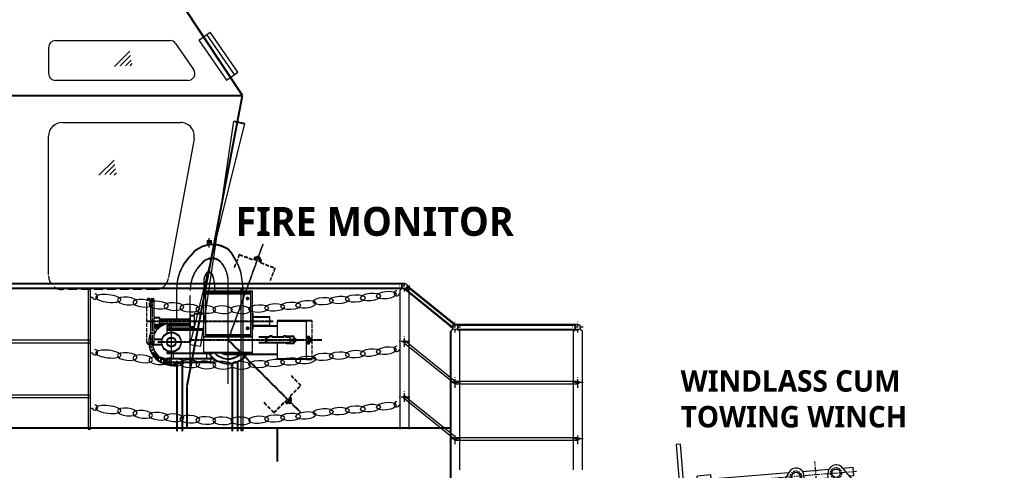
# Model space of a CAD drawing. Extents: x 766778 to 845620, y 133762 to 209800.
# Drawn here: x 793029 to 800041, y 195878 to 199130 of the extents above; entities that cross this region are included whole.
import ezdxf

# ---------------------------------------------------------------- set-up
doc = ezdxf.new("R2010")
doc.units = 0
doc.header["$MEASUREMENT"] = 0
for name, pattern in [('ACAD_ISO03W100', [30, 12, -18]), ('CENTER', [2, 1.25, -0.25, 0.25, -0.25]), ('CONTINUA', [0]), ('DASHDOT', [25.4, 12.7, -6.35, 0, -6.35]), ('DASHDOT2', [12.7, 6.35, -3.175, 0, -3.175]), ('DASHED', [0.75, 0.5, -0.25]), ('DASHED2', [9.525, 6.35, -3.175]), ('HIDDEN', [0.375, 0.25, -0.125])]:
    doc.linetypes.add(name, pattern=pattern)
doc.layers.get('0').update_dxf_attribs({"color": 1, "linetype": 'CONTINUOUS'})
for name, color, linetype in [('1999', 7, 'CONTINUOUS'), ('GA', 7, 'CONTINUOUS'), ('MIDT', 1, 'DASHDOT2'), ('OBJEKT', 7, 'CONTINUOUS'), ('SENTER', 1, 'DASHDOT'), ('SKJUL', 2, 'DASHED2')]:
    doc.layers.add(name, color=color, linetype=linetype)
doc.layers.add('5_16.79@3.35', color=7, linetype='CONTINUOUS', true_color=0x000000)
doc.layers.add('AM_8', color=1, linetype='CONTINUOUS', lineweight=15)
doc.layers.add('PHAN HID', color=8, linetype='HIDDEN', lineweight=13)

# ---------------------------------------------------------------- blocks, each defined once
blk = doc.blocks.new('controler - 2')
at = {"layer": 'PHAN HID', "color": 252, "linetype": 'CONTINUA', "lineweight": 5}
for p, q in [((61562.6, 4114.2), (61562.6, 3799.2)), ((61560.6, 3971.7), (61560.6, 3941.7))]:
    blk.add_line(p, q, dxfattribs=at)
at = {"layer": 'PHAN HID', "color": 252, "linetype": 'Continuous', "lineweight": 5}
for p, q in [((61562.6, 4114.2), (61737.6, 4081.5)), ((61712.6, 4086.1), (61712.6, 3799.2)), ((61737.6, 4081.5), (61712.6, 4081.5)), ((61724.8, 4081.5), (61724.8, 3821.7)), ((61560.6, 3971.7), (61562.6, 3971.7)), ((61560.6, 3941.7), (61562.6, 3941.7))]:
    blk.add_line(p, q, dxfattribs=at)
at = {"layer": 'PHAN HID', "color": 252, "linetype": 'CENTER', "lineweight": 5, "ltscale": 25}
blk.add_line((61555.2, 3956.7), (61567.6, 3956.7), dxfattribs=at)
at = {"layer": 'PHAN HID', "color": 252, "linetype": 'CENTER', "lineweight": 5, "ltscale": 100}
for p, q in [((61562.6, 3799.2), (61712.6, 3799.2)), ((61712.6, 3821.7), (61724.8, 3821.7))]:
    blk.add_line(p, q, dxfattribs=at)
blk = doc.blocks.new('cotroller')
at = {"layer": 'AM_8', "lineweight": 9}
for points in [[(-29.4, 1867), (-25.7, 1871.8), (-25.7, 1867)], [(29.4, 1867), (25.7, 1871.8), (25.7, 1867)]]:
    blk.add_hatch(color=252, dxfattribs=at).paths.add_polyline_path(points)
at = {"layer": 'AM_8'}
for points in [[(-37.6, -3.1), (-30.2, -2.5), (-30.2, 5.8), (-33.6, 1.6)], [(30.1, 11.8), (30.1, 2.5), (37.5, 3.1), (33.6, 7.7)]]:
    blk.add_hatch(color=252, dxfattribs=at).paths.add_polyline_path(points)
at = {"layer": 'PHAN HID', "color": 252, "linetype": 'CONTINUA', "lineweight": 9, "ltscale": 25}
for p, q in [((-30.2, 1867), (-30.2, -2.5)), ((30.1, 1867), (30.1, 2.5))]:
    blk.add_line(p, q, dxfattribs=at)
at = {"layer": 'PHAN HID', "color": 252, "linetype": 'Continuous', "lineweight": 9}
for p, q in [((-30.2, 1867), (30.1, 1867)), ((-29.4, 1867), (-25.7, 1871.8)), ((-25.7, 1873), (25.7, 1873)), ((29.4, 1867), (25.7, 1871.8))]:
    blk.add_line(p, q, dxfattribs=at)
at = {"layer": 'PHAN HID', "color": 252, "linetype": 'HIDDEN', "lineweight": 5, "ltscale": 222}
for p, q in [((-25.7, 1873), (-25.7, -2.1)), ((25.7, 1873), (25.7, 2.1))]:
    blk.add_line(p, q, dxfattribs=at)
at = {"layer": 'PHAN HID', "color": 252, "linetype": 'CENTER', "lineweight": 9, "ltscale": 25}
blk.add_line((0, 1878.8), (0, -24.9), dxfattribs=at)
at = {"layer": 'PHAN HID', "color": 252, "linetype": 'CONTINUA', "ltscale": 100}
blk.add_line((69.2, 5.6), (-70.7, -5.8), dxfattribs=at)
at = {"layer": 'PHAN HID', "color": 252, "linetype": 'Continuous'}
for p, q in [((-37.6, -3.1), (-30.2, 5.8)), ((37.5, 3.1), (30.1, 11.8))]:
    blk.add_line(p, q, dxfattribs=at)
at = {"layer": 'PHAN HID', "color": 252, "linetype": 'CONTINUA', "ltscale": 25}
for p, q in [((69.2, 5.6), (69.8, -2.3)), ((-70.7, -5.8), (-70, -13.7))]:
    blk.add_line(p, q, dxfattribs=at)
at = {"layer": 'PHAN HID', "color": 252, "linetype": 'Continuous'}
blk.add_lwpolyline([(-30.2, 1763.3), (-38.2, 1763.3), (-38.2, 1813.3), (-30.2, 1813.3)], close=True, dxfattribs=at)
at = {"layer": 'PHAN HID', "color": 252, "linetype": 'Continuous', "xscale": -1}
blk.add_blockref('controler - 2', (61522.4, -2168.5), dxfattribs=at)
blk = doc.blocks.new('winch')
at = {"color": 7, "lineweight": 9}
for p, q in [((-1430.6, 1498), (-1462.5, 1495.4)), ((-1462.5, 1495.4), (-1438.2, 1196.4)), ((-1406.3, 1199), (-1430.6, 1498)), ((-1211.8, 1275), (-1311.5, 1266.9)), ((-1298.3, 1104.7), (-1311.5, 1266.9)), ((-1198.6, 1112.8), (-1211.8, 1275)), ((-653.8, 1290.2), (-1209.4, 1245.1)), ((-651.7, 1293.6), (-784.4, 1073)), ((-364.5, 1313.7), (-549.9, 1298.6)), ((-531.4, 1169.7), (-539.5, 1269.4)), ((-531.4, 1169.7), (-539.5, 1269.4)), ((-361.9, 1183.4), (-370, 1283.1)), ((-361.9, 1183.4), (-370, 1283.1)), ((-361.9, 1183.4), (-370, 1283.1)), ((-263.2, 1325.2), (-96.7, 1128.8)), ((-188.1, 1328), (-260.6, 1322.1)), ((-183.2, 1268.2), (-212.8, 1265.8)), ((-183.2, 1268.2), (-188.1, 1328)), ((-1438.2, 1196.4), (-1440.8, 1228.3)), ((-1417.6, 942.2), (-1438.2, 1196.4)), ((-1406.3, 1199), (-1408.9, 1230.9)), ((-1309, 1237), (-1408.7, 1228.9)), ((-1408.7, 1228.9), (-1403.9, 1169.1)), ((-1406.3, 1199), (-1383.6, 919.9)), ((-1309, 1237), (-1392.5, 1230.2)), ((-691.9, 1226.9), (-1204.5, 1185.3)), ((-367.6, 1253.2), (-537.1, 1239.5)), ((-1403.9, 1169.1), (-1371.2, 1171.7)), ((-1304.2, 1177.2), (-1387.7, 1170.4)), ((-1224.5, 1183.6), (-1284.3, 1178.8)), ((-1247.7, 728.3), (-1284.3, 1178.8)), ((-1187.9, 733.1), (-1224.5, 1183.6)), ((-425.4, 815.1), (-450.4, 1124)), ((-409.4, 816.4), (-434.5, 1125.3)), ((-1278.4, 1106.4), (-1298.3, 1104.7)), ((-1198.6, 1112.8), (-1218.6, 1111.2)), ((-1210, 572.8), (-1083.8, 1114.1)), ((-1191.4, 542.8), (-1059.6, 1107.8)), ((-1059.6, 1107.8), (-1083.8, 1114.1)), ((-1435.9, 920.7), (-1549.5, 911.5)), ((-74.8, 729), (112.4, 949.2)), ((-60.8, 720.7), (124.6, 938.8)), ((431.5, 900.9), (197.9, 941.6)), ((337.7, 949.4), (433.2, 979)), ((337.7, 949.4), (348.2, 915.4)), ((343.4, 951.2), (354.9, 914.3)), ((427.5, 977.2), (452.1, 897.8)), ((433.2, 979), (459.1, 895.4)), ((-1549.5, 911.5), (-1548.5, 899.2)), ((-1548.5, 899.2), (-1547.5, 886.5)), ((-1402, 898.4), (-1547.5, 886.5)), ((-878.4, 770.2), (-972.1, 849.8)), ((-842.8, 760.9), (-961.7, 862)), ((-432.4, 614.7), (-1132.1, 797)), ((-419.7, 650.6), (-1123.4, 834.1)), ((-215.4, 812.1), (-843.5, 761.1)), ((-417.4, 815.7), (-425.4, 815.1)), ((-417.4, 815.7), (-409.4, 816.4)), ((78.6, 638.3), (-215.4, 812.1)), ((496.1, 776.1), (579.4, 507.2)), ((-1348.3, 730.7), (-1595.1, 524.6)), ((-1327.8, 721.8), (-1589.9, 502.8)), ((-1341.8, 723), (-1588.6, 516.9)), ((-1335.4, 715.4), (-1348.3, 730.7)), ((-1172.3, 734.4), (-1327.8, 721.8)), ((-1172.3, 734.4), (-1327.8, 721.8)), ((-958.4, 751.8), (-1146.2, 736.5)), ((-1107.8, 739.6), (-1146.2, 736.5)), ((469.6, 751.5), (369.6, 694.2)), ((409.7, 717.2), (474.8, 506.9)), ((415, 720.2), (440.6, 637.7)), ((491.7, 770.1), (524.6, 663.8)), ((-247.7, 605.8), (-374.7, 638.9)), ((175.3, -552.8), (78.6, 638.3)), ((434.8, 635.9), (530.3, 665.5)), ((-1336.3, 581.7), (-1342, 557.4)), ((-1234.1, 557.9), (-1336.3, 581.7)), ((-431.9, 623.9), (-435.2, 559.9)), ((-372.1, 628.8), (-366.3, 556.8)), ((-272.1, 572.9), (-369.6, 598.3)), ((-254.9, 598.3), (-295.3, 538.4)), ((-205.2, 564.8), (-233.6, 507.3)), ((-152.6, 581), (-202.8, 594.1)), ((-161.3, 544), (-152.6, 581)), ((449.6, 588.2), (545.1, 617.8)), ((455.4, 589.9), (480.9, 507.4)), ((539.4, 616), (572.4, 509.6)), ((-1582.2, 509.3), (-1595.1, 524.6)), ((-1571.7, 278.6), (-1589.9, 502.8)), ((-1571.7, 278.6), (-1589.9, 502.8)), ((-1215.4, 527.8), (-1342, 557.4)), ((-161.3, 544), (-209.3, 556.5)), ((543.6, 512.5), (428.8, 503.2)), ((142.5, 407.7), (386.7, 427.5)), ((-590.2, 358.3), (-771.6, 343.5)), ((-426, 353.5), (-406.3, 395.1)), ((-399.9, 315.7), (-426, 353.5)), ((-406.3, 395.1), (-360.5, 398.8)), ((-360.5, 398.8), (-334.3, 361)), ((-334.3, 361), (-354, 319.4)), ((141.7, 417.7), (-173.5, 392.1)), ((144.6, 381.8), (-170.6, 356.2)), ((45.7, -563.3), (-29.8, 367.6)), ((141.7, 417.7), (144.6, 381.8)), ((143.8, 391.8), (388, 411.6)), ((596.7, 367.7), (427.1, 202.1)), ((611.9, 382), (636.5, 302.5)), ((616.4, 387.9), (642.3, 304.3)), ((-1529.2, 282), (-1571.7, 278.6)), ((-1397.5, 292.7), (-1529.2, 282)), ((-1028.7, 322.7), (-1160.4, 312)), ((-1025.8, 286.8), (-1157.5, 276.1)), ((-587.2, 322.4), (-768.7, 307.7)), ((-655.1, -668.4), (-734.5, 310.4)), ((-354, 319.4), (-399.9, 315.7)), ((536.2, 308.7), (546.8, 274.7)), ((541, 313.4), (552.5, 276.5)), ((642.3, 304.3), (546.8, 274.7)), ((-1571.7, 278.6), (-1616.5, 274.9)), ((-1616.5, 274.9), (-1613.6, 239.1)), ((-1613.6, 239.1), (-1526.3, 246.2)), ((-1493.2, -688.2), (-1568.8, 242.7)), ((-1394.6, 256.8), (-1526.3, 246.2)), ((-1264.1, -69.1), (-1271.1, 16.1)), ((-1233.1, -66.6), (-1240, 18.6)), ((-1190.6, -92.5), (-1111.8, -59.6)), ((-1309.1, -131.8), (-1392.2, -112.1)), ((-1301.9, -101.5), (-1385, -81.7)), ((-1178.6, -121.2), (-1099.8, -88.3)), ((136.2, -71), (211.8, -135.3)), ((138, -93.6), (201.4, -147.5)), ((-1289.9, -177.7), (-1334.4, -250.7)), ((-1263.3, -193.9), (-1307.8, -266.9)), ((-1213.8, -189.9), (-1158.1, -254.7)), ((-1190.1, -169.6), (-1134.4, -234.4)), ((18.9, -232.4), (148.4, -221.9)), ((41.7, -513.5), (88.6, -226.7)), ((108.6, -225.1), (88.6, -226.7)), ((108.6, -225.1), (135.4, -556)), ((148.4, -221.9), (168.4, -220.2)), ((261, -495.7), (168.4, -220.2)), ((-1520.1, -357.3), (-685.8, -289.6)), ((-812.5, -582.8), (-765.6, -296.1)), ((-745.6, -294.5), (-765.6, -296.1)), ((-705.7, -291.2), (-745.6, -294.5)), ((-705.7, -291.2), (-685.8, -289.6)), ((-705.7, -291.2), (-678.9, -622.1)), ((-1587, -645.7), (-1540, -358.9)), ((-1480.2, -354.1), (-1453.3, -685)), ((-1367.7, -627.9), (-1460.3, -352.5)), ((-1493.2, -688.2), (175.3, -552.8)), ((529, -572.2), (678.5, -560.1)), ((678.5, -560.1), (699.3, -716.9)), ((814.9, -657.4), (803.5, -517.8)), ((529, -572.2), (-1589, -744.2)), ((529.7, -580.2), (-1588.3, -752.1)), ((-1363.6, -677.7), (-1367.7, -627.9)), ((529, -572.2), (541, -719.7)), ((-1353.7, -676.9), (-1592.9, -696.3)), ((-1592.9, -696.3), (-1582.9, -695.5)), ((-1592.9, -696.3), (-1589, -744.2)), ((-1589, -744.2), (-1592.9, -696.3)), ((-1582.9, -695.5), (-1587, -645.7)), ((-1349.8, -724.8), (-1353.7, -676.9)), ((-1857.3, -874.3), (-1868.7, -734.8)), ((-1589, -744.2), (-1738.5, -756.3)), ((-1738.5, -756.3), (-1733.7, -914.4)), ((-1590.4, -726.4), (-1589, -744.2)), ((-1590.4, -726.4), (-1589, -744.2)), ((-1589.8, -734.2), (-1350.6, -714.8)), ((-1489.3, -736.1), (-1589, -744.2)), ((-1589, -744.2), (-1577, -891.7)), ((-1589, -744.2), (-1577, -891.7)), ((541, -719.7), (-1577, -891.7)), ((527.1, -969.7), (527.1, -729.3)), ((541, -719.7), (541.8, -729.7)), ((541.8, -729.7), (699.3, -716.9)), ((547.1, -969.7), (547.1, -729.3)), ((561.1, -968.6), (561.1, -728.2)), ((699.3, -716.9), (769.1, -711.3)), ((722.1, -724.1), (770.2, -951.5)), ((-1576.2, -901.7), (-1733.7, -914.4)), ((-1577, -891.7), (-1576.2, -901.7)), ((-1962.7, -1154.5), (-1753.1, -947.1)), ((-1733.7, -914.4), (-1803.5, -920.1)), ((-1588.9, -1144), (-1588.9, -933.7)), ((-1574.9, -1142.8), (-1574.9, -932.6))]:
    blk.add_line(p, q, dxfattribs=at)
at = {"color": 7, "linetype": 'CENTER', "lineweight": 5, "ltscale": 33}
for p, q in [((-306.6, -548.8), (-462.5, 1371.4)), ((-163.6, 1299.9), (-1460.8, 1194.6))]:
    blk.add_line(p, q, dxfattribs=at)
at = {"color": 7, "linetype": 'CENTER', "lineweight": 9, "ltscale": 50}
blk.add_line((356.4, 1057.8), (623.4, 196.2), dxfattribs=at)
at = {"color": 7, "linetype": 'CENTER', "lineweight": 5, "ltscale": 50}
for p, q in [((-63.6, 538.2), (-1291.3, 858.2)), ((-380.2, 357.3), (532.1, 879.5)), ((-878.6, 70.4), (-920.5, 586.9)), ((-1672.7, 252.3), (666.2, 442.2)), ((-1261.2, 87.2), (-1290.6, 449.7))]:
    blk.add_line(p, q, dxfattribs=at)
at = {"color": 7, "linetype": 'CENTER', "lineweight": 9, "ltscale": 10}
for p, q in [((747, -562.8), (740.7, -485)), ((776.6, -520), (709.9, -525.4)), ((-1805.6, -770), (-1811.9, -692.2)), ((-1841.8, -732.6), (-1775, -727.2))]:
    blk.add_line(p, q, dxfattribs=at)
at = {"color": 7, "linetype": 'HIDDEN', "lineweight": 9, "ltscale": 50}
for p, q in [((548.4, -588.7), (680, -578)), ((548.4, -588.7), (558.3, -710.3)), ((558.3, -710.3), (697.8, -699)), ((-1605.5, -763.6), (-1737, -774.2)), ((-1605.5, -763.6), (-1595.6, -885.2)), ((-1595.6, -885.2), (-1735.1, -896.5))]:
    blk.add_line(p, q, dxfattribs=at)
for centre in [(-599.3, 1264.5), (-310.2, 1288)]:
    blk.add_circle(centre, 40, dxfattribs=at)
at = {"color": 7, "lineweight": 9}
for centre, radius in [((-599.3, 1264.5), 30), ((-310.2, 1288), 30), ((429.9, 820.9), 70), ((429.9, 820.9), 70), ((-402, 626.4), 20), ((-230, 581.5), 20), ((-380.2, 357.3), 200), ((-380.2, 357.3), 175), ((550.1, 432.8), 70), ((550.1, 432.8), 70), ((-907.8, 429.8), 6), ((-380.2, 357.3), 105), ((-380.2, 357.3), 75), ((-1277.2, 284.4), 120), ((-1285.7, 389.1), 6), ((-1002.4, 364.4), 6), ((-803.8, 380.6), 6), ((-380.2, 357.3), 42), ((-380.2, 357.3), 30), ((-1372.1, 329.4), 6), ((-1190.8, 344.1), 6), ((-1363.6, 224.7), 6), ((-1182.3, 239.5), 6), ((-993.1, 249.8), 6), ((-794.5, 265.9), 6), ((-1268.7, 179.8), 6), ((-1315.1, -47.9), 6), ((-1243.4, -131.4), 65.6), ((-1186.2, -37.4), 6), ((-1243.4, -131.4), 58.1), ((-1345, -173.7), 6), ((-1136.4, -156.8), 6), ((-1234.5, -241), 6), ((743.7, -522.7), 20), ((-1808.9, -729.9), 20)]:
    blk.add_circle(centre, radius, dxfattribs=at)
at = {"color": 7, "lineweight": 5}
blk.add_circle((-898.5, 315.2), 130, dxfattribs=at)
at = {"color": 7, "lineweight": 9}
for centre, radius, start, end in [((-310.2, 1288), 60, 38.33853, 184.64137), ((-599.3, 1264.5), 60, 4.64137, 150.94421), ((-380.2, 357.3), 822, 310.36963, 145.9257), ((-380.2, 357.3), 806, 311.19204, 145.52323), ((-380.2, 357.3), 770, 313.20451, 144.55229), ((-1437.5, 940.6), 20, 274.64137, 4.64137), ((-1403.6, 918.3), 20, 274.64137, 4.64137), ((429.9, 820.9), 80, 299.79056, 88.82574), ((-380.2, 357.3), 822, 148.71211, 152.27848), ((-380.2, 357.3), 806, 148.37106, 151.55479), ((-380.2, 357.3), 770, 147.5493, 149.79147), ((-402, 626.4), 30, 4.64137, 184.64137), ((-1229.5, 577.3), 20, 256.86973, 346.86973), ((-380.2, 357.3), 210, 86.42816, 64.46701), ((-380.2, 357.3), 210, 86.42816, 64.46701), ((-230, 581.5), 30, 326.04297, 146.04297), ((-1210.9, 547.3), 20, 256.86973, 346.86973), ((550.1, 432.8), 80, 305.6062, 94.64137), ((-1243.4, -131.4), 140, 101.03518, 160.24757), ((-1243.4, -131.4), 150, 88.67542, 100.60732), ((-1243.4, -131.4), 140, 29.03518, 88.24757), ((-1243.4, -131.4), 150, 16.67542, 28.60732), ((-1243.4, -131.4), 150, 160.67542, 172.60732), ((-1243.4, -131.4), 140, 173.03518, 232.24757), ((-1243.4, -131.4), 140, 317.03518, 16.24757), ((-1243.4, -131.4), 150, 232.67542, 244.60732), ((-1243.4, -131.4), 140, 245.03518, 304.24757), ((-1243.4, -131.4), 150, 304.67542, 316.60732), ((743.7, -522.7), 60, 4.64137, 184.73704), ((616.6, -533.1), 67.6, 336.47858, 4.73168), ((-1808.9, -729.9), 60, 4.5457, 184.64137), ((765, -661.4), 50, 274.64137, 4.64137), ((-1681.7, -719.7), 67.6, 184.55106, 212.80417), ((548.3, -753.3), 20, 184.66421, 270), ((562.3, -753.3), 20, 270, 7.92731), ((-1807.5, -870.3), 50, 184.64137, 274.64137), ((-1588.9, -933.7), 20, 184.6641, 270), ((-1574.9, -932.7), 20, 270.00002, 4.84264)]:
    blk.add_arc(centre, radius, start, end, dxfattribs=at)
at = {"layer": '1999', "color": 7, "lineweight": 9}
blk.add_line((523.3, -755.4), (723.3, -739), dxfattribs=at)
at = {"layer": 'PHAN HID', "color": 7, "linetype": 'CENTER', "lineweight": 5, "ltscale": 111}
blk.add_line((-380.2, 714.6), (-380.2, -1214), dxfattribs=at)
at = {"layer": 'PHAN HID', "color": 7, "linetype": 'Continuous', "lineweight": 9}
for p, q in [((-1676.7, -751.3), (-1662.7, -923.7)), ((523.1, -746.3), (524.4, -762.2)), ((541.8, -729.7), (741.2, -713.5)), ((543, -744.7), (742.4, -728.5)), ((544.3, -760.6), (743.7, -744.4))]:
    blk.add_line(p, q, dxfattribs=at)
for points in [[(524.4, -762.2), (723.7, -746), (722.4, -730.1), (523.1, -746.3)], [(-1753.1, -947.3), (-1553.8, -931), (-1555.1, -915.1), (-1754.4, -931.3)]]:
    blk.add_lwpolyline(points, close=True, dxfattribs=at)
blk.add_circle((-388.1, 455.7), 149.6, dxfattribs=at)
blk.add_blockref('cotroller', (-1503.5, -1129), dxfattribs=at)
blk = doc.blocks.new('f-mo')
at = {"layer": 'MIDT', "color": 65, "lineweight": 9, "ltscale": 15}
for p, q in [((654227.8, -62475.4), (654197.9, -62475.4)), ((654898.3, -62469.8), (654898.3, -62450.3)), ((654332.8, -62645.4), (654332.8, -62691.5)), ((654227.8, -62775.4), (654197.9, -62775.4)), ((654630.8, -62885.4), (654630.8, -62929.4))]:
    blk.add_line(p, q, dxfattribs=at)
at = {"layer": 'OBJEKT', "color": 65, "lineweight": 9, "ltscale": 15}
for p, q in [((654605.8, -62045.4), (654635.8, -62045.4)), ((654605.8, -62045.4), (654605.8, -62075.7)), ((654605.8, -62055.4), (654635.8, -62055.4)), ((654635.8, -62045.4), (654635.8, -62071.8)), ((654863, -62379.3), (654863, -62408.9)), ((654200.3, -62775.4), (654200.3, -62475.4)), ((654225.3, -62775.4), (654225.3, -62475.4)), ((654384.7, -62443.3), (654384.7, -62610.6)), ((654583.3, -62850.4), (654583.3, -62410.4)), ((654933.3, -62410.4), (654583.3, -62410.4)), ((654593.8, -62443.4), (654593.8, -62473.4)), ((654595.8, -62722.9), (654595.8, -62423.4)), ((654595.8, -62423.4), (654920.8, -62423.4)), ((654920.8, -62722.9), (654920.8, -62423.4)), ((654933.3, -62850.4), (654933.3, -62410.4)), ((654262.8, -62600.4), (654225.3, -62600.4)), ((654262.8, -62600.4), (654262.8, -62650.4)), ((654262.8, -62610.4), (654483.3, -62610.4)), ((654513.3, -62585.4), (654483.3, -62585.4)), ((654483.3, -62585.4), (654483.3, -62665.4)), ((654583.3, -62570.4), (654513.3, -62570.4)), ((654513.3, -62570.4), (654513.3, -62680.4)), ((654938.3, -62570.4), (654933.3, -62570.4)), ((654938.3, -62680.4), (654938.3, -62570.4)), ((655058.3, -62595.4), (654938.3, -62595.4)), ((655058.3, -62655.4), (655058.3, -62595.4)), ((654262.8, -62650.4), (654225.3, -62650.4)), ((654262.8, -62640.4), (654483.3, -62640.4)), ((654318.3, -62655.4), (654483.3, -62655.4)), ((654318.3, -62712.2), (654318.3, -62655.4)), ((654318.3, -62675.4), (654513.3, -62675.4)), ((654318.3, -62685.4), (654583.3, -62685.4)), ((654383.3, -62655.4), (654383.3, -62640.4)), ((654483.3, -62665.4), (654513.3, -62665.4)), ((654513.3, -62680.4), (654583.3, -62680.4)), ((654593.8, -62663), (654593.8, -62693)), ((654933.3, -62680.4), (654938.3, -62680.4)), ((654938.3, -62655.4), (655058.3, -62655.4)), ((655113.3, -62660.4), (654938.3, -62660.4)), ((655113.3, -62740.4), (655113.3, -62622.9)), ((655323.3, -62622.9), (655113.3, -62622.9)), ((655323.3, -62897.9), (655323.3, -62622.9)), ((654281.2, -62755.4), (654225.3, -62755.4)), ((654583.3, -62735.4), (654933.3, -62735.4)), ((654595.8, -62722.9), (654920.8, -62722.9)), ((655035.3, -62740.4), (654978.3, -62740.4)), ((655027.3, -62768.4), (655027.3, -62752.4)), ((655027.3, -62752.4), (655035.3, -62752.4)), ((655035.3, -62780.4), (655035.3, -62740.4)), ((655038.3, -62780.4), (655038.3, -62740.4)), ((655058.3, -62740.4), (655038.3, -62740.4)), ((655058.3, -62740.4), (655058.3, -62730.4)), ((655058.3, -62730.4), (655073.3, -62730.4)), ((655073.3, -62730.4), (655073.3, -62740.4)), ((655158.3, -62740.4), (655073.3, -62740.4)), ((655158.3, -62730.4), (655173.3, -62730.4)), ((655158.3, -62740.4), (655158.3, -62730.4)), ((655173.3, -62730.4), (655173.3, -62740.4)), ((655203.3, -62740.4), (655173.3, -62740.4)), ((655233.3, -62735.4), (655178.3, -62735.4)), ((655178.3, -62740.4), (655178.3, -62735.4)), ((655203.3, -62740.4), (655203.3, -62780.4)), ((655203.3, -62755.4), (655225.1, -62755.4)), ((655225.1, -62752.6), (655225.1, -62767.8)), ((655227, -62754.9), (655233.6, -62754.9)), ((655227.1, -62750.4), (655233.6, -62750.4)), ((655233.3, -62785.4), (655233.3, -62735.4)), ((655241.3, -62750.4), (655233.3, -62750.4)), ((655241.4, -62754.9), (655233.3, -62754.9)), ((655243.3, -62752.6), (655243.3, -62767.8)), ((655243.3, -62755.4), (655248.3, -62755.4)), ((655248.3, -62755.4), (655248.3, -62765.4)), ((655323.3, -62734.3), (655341.4, -62734.3)), ((655323.3, -62745), (655341.4, -62745)), ((655343.7, -62779.4), (655343.7, -62739.5)), ((655343.7, -62747.3), (655353.2, -62747.3)), ((655353.2, -62771.6), (655353.2, -62747.3)), ((654281.2, -62795.4), (654212.2, -62795.4)), ((655035.3, -62780.4), (654978.3, -62780.4)), ((655035.3, -62768.4), (655027.3, -62768.4)), ((655203.3, -62780.4), (655038.3, -62780.4)), ((655113.3, -62897.9), (655113.3, -62780.4)), ((655178.3, -62785.4), (655178.3, -62780.4)), ((655233.3, -62785.4), (655178.3, -62785.4)), ((655225.1, -62765.4), (655203.3, -62765.4)), ((655227, -62765.8), (655233.6, -62765.8)), ((655227.1, -62770.4), (655233.6, -62770.4)), ((655241.4, -62765.8), (655233.3, -62765.8)), ((655241.3, -62770.4), (655233.3, -62770.4)), ((655248.3, -62765.4), (655243.3, -62765.4)), ((655323.3, -62773.9), (655341.4, -62773.9)), ((655323.3, -62784.6), (655341.4, -62784.6)), ((655343.7, -62771.6), (655353.2, -62771.6)), ((654655.8, -62895.4), (654310.8, -62895.4)), ((654310.8, -62895.4), (654310.8, -62920.4)), ((654318.3, -62855), (654318.3, -62838.7)), ((654318.3, -62855), (654648.3, -62855)), ((654363.3, -62895.4), (654363.3, -62855)), ((654583.3, -62850.4), (654933.3, -62850.4)), ((654604.3, -62895.4), (654604.3, -62855)), ((654648.3, -62850.4), (654648.3, -62855)), ((654655.8, -62920.4), (654655.8, -62895.4)), ((655113.3, -62865.4), (654758.3, -62865.4)), ((655323.3, -62897.9), (655113.3, -62897.9)), ((654310.8, -62920.4), (654655.8, -62920.4))]:
    blk.add_line(p, q, dxfattribs=at)
for centre, radius in [((654898.3, -62460.4), 7.5), ((654898.3, -62675.4), 7.5), ((654348.3, -62775.4), 70), ((654348.3, -62775.4), 32.5)]:
    blk.add_circle(centre, radius, dxfattribs=at)
for centre, radius, start, end in [((654646.4, -62271.1), 199.6, 60.80827, 142.50358), ((654672.5, -62209.6), 133.4, 35.64723, 57.67508), ((654757.2, -62409.9), 374.4, 135.95221, 166.88096), ((654439.7, -62382.4), 423.3, 0.4189, 36.28857), ((655440.3, -62454.1), 1055.7, 172.97303, 179.41849), ((656676.5, -62386.7), 2093.8, 178.60987, 180.65219), ((654666.4, -62331.1), 83.2, 150.18187, 183.27858), ((654619.2, -62299.2), 26.7, 19.17318, 159.35501), ((654441.7, -62368.4), 217.3, 4.38353, 21.02567), ((654619.2, -62299.2), 26.7, 356.48485, 356.75439), ((659212.8, -62157.6), 4558.7, 182.44084, 183.18), ((654212.8, -62475.4), 12.5, 0, 180), ((654348.3, -62775.4), 137.5, 100.9425, 153.4501), ((654348.3, -62775.4), 162.5, 129.71514, 139.19369), ((654348.3, -62775.4), 162.5, 155.61187, 296.83532), ((655227.4, -62752.7), 2.3, 95.65697, 261.60627), ((655233.6, -62760.4), 8.57, 140.46888, 219.53112), ((655241, -62752.7), 2.3, 278.39373, 84.34303), ((655234.8, -62760.4), 8.57, 320.46888, 39.53112), ((655336.2, -62739.6), 7.48, 314.17473, 45.82527), ((655303.7, -62759.4), 40.4, 339.09718, 20.90282), ((655336.1, -62759.4), 21, 324.56555, 35.43445), ((654212.8, -62775.4), 12.5, 180, 0), ((654348.3, -62775.4), 137.5, 185.18118, 254.17338), ((655227.4, -62768.1), 2.3, 98.39373, 264.34303), ((655241, -62768.1), 2.3, 275.65697, 81.60627), ((655336.2, -62779.2), 7.48, 314.17473, 45.82527), ((654758.3, -62760.4), 170, 211.96572, 321.85549), ((654758.3, -62760.4), 135, 221.81031, 308.94244), ((654760.2, -62768.3), 97.1, 237.7084, 268.89311)]:
    blk.add_arc(centre, radius, start, end, dxfattribs=at)
at = {"layer": 'SENTER', "color": 65, "lineweight": 9, "ltscale": 15}
blk.add_line((654620.8, -62089.8), (654620.8, -62027.5), dxfattribs=at)
at = {"layer": 'SENTER', "color": 65, "linetype": 'CENTER', "lineweight": 0, "ltscale": 6.5}
for p, q in [((654758.3, -62760.4), (655011.6, -62064.4)), ((654758.3, -63074.2), (654758.3, -62365)), ((654483.3, -62956.8), (654483.3, -62438.3)), ((654348.3, -62944.6), (654348.3, -62616.8)), ((655081.9, -62625.4), (654172.8, -62625.4)), ((654483.3, -62775.4), (654250.4, -62775.4)), ((655433.2, -62760.4), (654476.9, -62760.4)), ((654758.3, -62760.4), (655279.7, -63281.8))]:
    blk.add_line(p, q, dxfattribs=at)
at = {"layer": 'SENTER', "color": 65, "linetype": 'CENTER', "lineweight": 0, "ltscale": 50}
for p, q in [((654212.8, -62790.4), (654212.8, -62461.8)), ((654908.4, -62460.4), (654889.2, -62460.4)), ((654908.4, -62675.4), (654889.2, -62675.4)), ((654898.3, -62684.8), (654898.3, -62665.3)), ((654335.8, -62885.4), (654335.8, -62929.4))]:
    blk.add_line(p, q, dxfattribs=at)
at = {"layer": 'SENTER', "color": 65, "linetype": 'CENTER', "lineweight": 0, "ltscale": 6.5}
for centre, radius, start, end in [((654641.2, -62264.4), 92.6, 49.22982, 143.15848), ((654533.3, -62344.4), 225.5, 0.45949, 41.71962), ((654750.7, -62402.4), 266.7, 133.51549, 179.82763)]:
    blk.add_arc(centre, radius, start, end, dxfattribs=at)
at = {"layer": 'SENTER', "color": 65, "linetype": 'CENTER', "lineweight": 0, "ltscale": 50}
for start, end in [(115.84193, 145.08479), (170.63321, 284.83511)]:
    blk.add_arc((654348.3, -62775.4), 150, start, end, dxfattribs=at)
at = {"layer": 'SKJUL', "color": 65, "linetype": 'HIDDEN', "lineweight": 5, "ltscale": 100}
for p, q in [((654837.7, -62143.3), (654801.5, -62238.7)), ((654837.7, -62143.3), (654938.9, -62181.9)), ((654948, -62166.5), (654941.9, -62182.4)), ((654957.9, -62169.9), (654951.7, -62186.1)), ((654953.7, -62165.5), (654991.7, -62179.9)), ((654964.5, -62160), (654961.6, -62167.7)), ((654965.2, -62159.9), (654987.4, -62168.3)), ((654985.1, -62180.3), (654979, -62196.5)), ((654987, -62168.5), (654984, -62176.4)), ((654994.8, -62184.2), (654988.7, -62200.2)), ((654991, -62201.7), (655095, -62241.3)), ((655095, -62241.3), (655060.7, -62331.5)), ((655281.8, -63087.7), (655213.6, -63019.5)), ((655204.1, -63165.5), (655281.8, -63087.7)), ((655206.6, -63188.3), (655194.4, -63176.1)), ((655213.8, -63180.8), (655201.8, -63168.7)), ((655087.3, -63282.5), (655015.2, -63210.3)), ((655087.3, -63282.5), (655161.9, -63207.8)), ((655178.4, -63216.2), (655166.4, -63204.1)), ((655186, -63208.9), (655173.7, -63196.7)), ((655184, -63214.7), (655212.7, -63186)), ((655196.2, -63215.3), (655190.3, -63209.4)), ((655196.8, -63215.1), (655213.6, -63198.3)), ((655213.1, -63198.3), (655207.2, -63192.3))]:
    blk.add_line(p, q, dxfattribs=at)
at = {"layer": 'SKJUL', "color": 65, "linetype": 'HIDDEN', "lineweight": 9, "ltscale": 100}
for p, q in [((654172.4, -62775.9), (654172.4, -62489.2)), ((655363.3, -62896.9), (655363.3, -62622.6))]:
    blk.add_line(p, q, dxfattribs=at)
at = {"layer": 'SKJUL', "color": 65, "lineweight": 9, "ltscale": 15}
for p, q in [((655363.3, -62622.6), (655323.3, -62622.6)), ((655323.3, -62896.9), (655363.3, -62896.9))]:
    blk.add_line(p, q, dxfattribs=at)
at = {"layer": 'SKJUL', "color": 65, "linetype": 'HIDDEN', "lineweight": 5, "ltscale": 100}
for centre, radius, start, end in [((654951.4, -62172.1), 6.92, 18.87854, 118.16035), ((654957.4, -62211.6), 41.6, 48.47902, 89.20439), ((654969, -62182), 22.7, 37.3039, 99.51671), ((654988.5, -62186.2), 6.92, 20.21535, 119.49716), ((655179.2, -63209.6), 6.92, 266.0275, 5.30931), ((655168.5, -63171.1), 41.6, 294.98346, 335.70883), ((655191.3, -63193.4), 22.7, 284.67114, 346.88395), ((655207.3, -63181.5), 6.92, 264.69069, 3.9725)]:
    blk.add_arc(centre, radius, start, end, dxfattribs=at)
at = {"layer": 'SKJUL', "color": 65, "lineweight": 9, "ltscale": 15}
for centre, start, end in [((654184.9, -62475.4), 359.11064, 177.91163), ((654184.9, -62775.4), 182.08837, 0.88936)]:
    blk.add_arc(centre, 12.5, start, end, dxfattribs=at)
blk = doc.blocks.new('bl2')
at = {"color": 4}
for p, q in [((794162.2, 196664.1), (794162.2, 196161.1)), ((794200.6, 196681.7), (794200.6, 196161.1)), ((794560.6, 196648.1), (794560.6, 196162.2)), ((794599, 196659.1), (794599, 196162.2))]:
    blk.add_line(p, q, dxfattribs=at)
at = {"color": 252, "linetype": 'Continuous', "lineweight": 9}
blk.add_lwpolyline([(794624.8, 196167), (794640.8, 196167), (794640.8, 197182), (794624.8, 197182)], close=True, dxfattribs=at)
at = {"color": 4}
blk.add_blockref('f-mo', (139774.9, 259576.3), dxfattribs=at)
blk = doc.blocks.new('B')
at = {"color": 252, "linetype": 'ACAD_ISO03W100', "ltscale": 20}
blk.add_blockref('bl2', (0, 0), dxfattribs=at)

msp = doc.modelspace()

# ---------------------------------------------------------------- linework, layer by layer
at = {"color": 252, "lineweight": 9}
for p, q in [((793288.36957, 198978.56431), (794112.21789, 198978.56431)), ((793288.36957, 198978.56431), (794112.21789, 198978.56431)), ((794153.28638, 198957.0841), (794283.84194, 198769.0841)), ((793238.46686, 198928.33774), (793238.46686, 198740.33774)), ((794242.77344, 198690.56431), (793288.36957, 198690.56431))]:
    msp.add_line(p, q, dxfattribs=at)
at = {"color": 7, "lineweight": 5}
for p, q in [((793823.21312, 198900.58314), (793713.36032, 198790.80345)), ((793828.44418, 198869.21749), (793755.20903, 198796.03103)), ((793833.67529, 198837.85187), (793791.82658, 198796.03103)), ((793838.90635, 198811.71384), (793823.21312, 198796.03103)), ((793711.58132, 198116.74457), (793601.72851, 198006.96488)), ((793716.81237, 198085.37892), (793643.57722, 198012.19246)), ((793722.04348, 198054.0133), (793680.19477, 198012.19246)), ((793727.27454, 198022.87526), (793711.58132, 198007.19246))]:
    msp.add_line(p, q, dxfattribs=at)
at = {"color": 7, "linetype": 'Continuous'}
msp.add_line((794572.40766, 198395.75302), (794650.90828, 198380.33702), dxfattribs=at)
at = {"color": 252, "linetype": 'Continuous', "lineweight": 9}
for p, q in [((795787.88478, 197195.08834), (795771.94649, 197178.17378)), ((795803.13054, 197187.0331), (796148.57548, 196907.83787)), ((795809.70828, 197188.14572), (796148.28359, 196914.50266)), ((795818.82403, 197195.6457), (795836.94649, 197177.72358)), ((795822.68559, 197211.22833), (796168.13054, 196932.0331)), ((795822.97748, 197204.56354), (796161.55279, 196930.92048)), ((795765.07964, 197151.60561), (795771.94649, 197151.60561)), ((795771.94649, 196177.0331), (795771.94649, 197177.17378)), ((795836.94649, 196177.0331), (795836.94649, 197176.72358)), ((796168.13054, 196932.0331), (797051.72429, 196932.0331)), ((796181.35929, 196927.0331), (797038.49554, 196927.0331)), ((796152.88478, 196899.08834), (796136.94649, 196882.17378)), ((796183.82403, 196899.6457), (796201.94649, 196881.72358)), ((796186.46583, 196897.0331), (797038.49554, 196897.0331)), ((796191.52172, 196892.0331), (797051.72429, 196892.0331)), ((796201.94649, 195882.0331), (796201.94649, 196881.72358)), ((797036.47854, 196899.08834), (797020.54025, 196882.17378)), ((797020.54025, 195882.0331), (797020.54025, 196882.17378)), ((797067.41779, 196899.6457), (797085.54025, 196881.72358)), ((797085.54025, 195882.0331), (797085.54025, 196881.72358)), ((795803.13049, 196797.0331), (796168.13054, 196502.0331)), ((795803.13054, 196817.0331), (796168.13054, 196522.0331)), ((795765.07964, 196750.60561), (795771.94649, 196750.60561)), ((796168.13054, 196522.0331), (797051.72429, 196522.0331)), ((796168.13054, 196502.0331), (797051.72429, 196502.0331)), ((795803.13054, 196417.0331), (796168.13054, 196122.0331)), ((795765.07964, 196350.60561), (795771.94649, 196350.60561)), ((795803.13049, 196397.0331), (796168.13054, 196102.0331)), ((796168.13054, 196117.0331), (797051.72429, 196117.0331)), ((796168.13054, 196097.0331), (797051.72429, 196097.0331))]:
    msp.add_line(p, q, dxfattribs=at)
at = {"color": 253, "lineweight": 9}
for p, q in [((793540.76717, 197127.59796), (793555.60317, 197127.60561)), ((793540.76717, 196726.59796), (793555.60317, 196726.60561)), ((793540.76717, 196326.59796), (793555.60317, 196326.60561))]:
    msp.add_line(p, q, dxfattribs=at)
at = {"color": 4}
for p, q in [((794162.19631, 196669.11082), (794162.19631, 196166.09563)), ((794200.60204, 196686.73331), (794200.60204, 196166.07441)), ((794560.59553, 196653.07221), (794560.59553, 196167.16181)), ((794599.00126, 196664.10493), (794599.00126, 196167.16181))]:
    msp.add_line(p, q, dxfattribs=at)
at = {"color": 252, "linetype": 'ACAD_ISO03W100', "ltscale": 20}
msp.add_line((794885.36868, 196182.69888), (794885.36868, 193201.764), dxfattribs=at)
at = {"color": 252, "linetype": 'Continuous', "lineweight": 9}
for points in [[(793524.76717, 196177.0331), (793540.76717, 196177.0331), (793540.76717, 197192.0331), (793524.76717, 197192.0331)], [(794624.76717, 196172.0331), (794640.76717, 196172.0331), (794640.76717, 197187.0331), (794624.76717, 197187.0331)]]:
    msp.add_lwpolyline(points, close=True, dxfattribs=at)
for centre, radius in [((795803.13054, 197208.0331), 20), ((796168.13054, 196912.0331), 20), ((797051.72429, 196912.0331), 20), ((795803.13054, 196807.0331), 10), ((796168.13054, 196512.0331), 10), ((797051.72429, 196512.0331), 10), ((795803.13054, 196407.0331), 10), ((796168.13054, 196107.0331), 10), ((797051.72429, 196107.0331), 10)]:
    msp.add_circle(centre, radius, dxfattribs=at)
at = {"color": 252, "lineweight": 9}
for centre, start, end in [((793288.36957, 198928.56431), 90, 180), ((794112.21789, 198928.56431), 34.777831366, 90), ((793288.36957, 198740.56431), 180, 270), ((794242.77344, 198740.56431), 270, 34.777831366)]:
    msp.add_arc(centre, 50, start, end, dxfattribs=at)
at = {"color": 253, "lineweight": 9}
for centre in [(793573.82262, 197131.75238), (793573.82262, 196730.75238), (793573.82262, 196330.75238)]:
    msp.add_arc(centre, 18.6854, 192.822172654, 95.79870124, dxfattribs=at)
at = {"color": 252, "linetype": 'Continuous', "lineweight": 9}
for centre in [(795746.86019, 197155.75238), (795746.86019, 196754.75238), (795746.86019, 196354.75238)]:
    msp.add_arc(centre, 18.6854, 84.20129876, 347.177827346, dxfattribs=at)
at = {"color": 253, "lineweight": 9, "extrusion": (0, 0, -1)}
for centre, major_axis, ratio in [((793669.33069, 197118.63997), (90.36178, -9.72856), 0.298866051), ((793805.63936, 197100.44566), (71.20719, -7.57633), 0.379311132), ((793917.06551, 197084.06649), (71.19767, -7.6653), 0.379311132), ((794031.63936, 197070.44566), (71.20719, -7.57633), 0.379311132), ((794140.87381, 197059.70351), (71.52614, -3.44617), 0.379311132), ((794256.21784, 197048.80264), (71.52614, -3.44617), 0.379311132), ((794371.86984, 197039.85775), (71.52614, -3.44617), 0.379311132), ((794493.298, 197037.43973), (71.52614, -3.44617), 0.379311132), ((794623.14846, 197037.43973), (71.52614, -3.44617), 0.379311132), ((793669.33069, 196717.63997), (90.36178, -9.72856), 0.298866051), ((793805.63936, 196699.44566), (71.20719, -7.57633), 0.379311132), ((793917.06551, 196683.06649), (71.19767, -7.6653), 0.379311132), ((794031.63936, 196669.44566), (71.20719, -7.57633), 0.379311132), ((794140.87381, 196658.70351), (71.52614, -3.44617), 0.379311132), ((794256.21784, 196647.80264), (71.52614, -3.44617), 0.379311132), ((794371.86984, 196638.85775), (71.52614, -3.44617), 0.379311132), ((794493.298, 196636.43973), (71.52614, -3.44617), 0.379311132), ((794623.14846, 196636.43973), (71.52614, -3.44617), 0.379311132), ((793669.33069, 196317.63997), (90.36178, -9.72856), 0.298866051), ((793805.63936, 196299.44566), (71.20719, -7.57633), 0.379311132), ((793917.06551, 196283.06649), (71.19767, -7.6653), 0.379311132), ((794031.63936, 196269.44566), (71.20719, -7.57633), 0.379311132), ((794140.87381, 196258.70351), (71.52614, -3.44617), 0.379311132), ((794256.21784, 196247.80264), (71.52614, -3.44617), 0.379311132), ((794371.86984, 196238.85775), (71.52614, -3.44617), 0.379311132), ((794493.298, 196236.43973), (71.52614, -3.44617), 0.379311132), ((794623.14846, 196236.43973), (71.52614, -3.44617), 0.379311132)]:
    msp.add_ellipse(centre, major_axis=major_axis, ratio=ratio, dxfattribs=at)
at = {"color": 253, "lineweight": 9}
for centre, major_axis in [((795217.97059, 197098.52644), (-71.52614, -3.44617)), ((795333.62259, 197107.47133), (-71.52614, -3.44617)), ((795448.96662, 197118.3722), (-71.52614, -3.44617)), ((795558.20107, 197129.11435), (-71.20719, -7.57633)), ((795672.77492, 197142.73518), (-71.19767, -7.6653)), ((794752.33811, 197045.31736), (-71.52614, -3.44617)), ((794867.99011, 197054.26225), (-71.52614, -3.44617)), ((794983.33414, 197065.16312), (-71.52614, -3.44617)), ((795092.56859, 197075.90527), (-71.20719, -7.57633)), ((795672.77492, 196741.73518), (-71.19767, -7.6653)), ((794983.33414, 196664.16312), (-71.52614, -3.44617)), ((795092.56859, 196674.90527), (-71.20719, -7.57633)), ((795217.97059, 196697.52644), (-71.52614, -3.44617)), ((795333.62259, 196706.47133), (-71.52614, -3.44617)), ((795448.96662, 196717.3722), (-71.52614, -3.44617)), ((795558.20107, 196728.11435), (-71.20719, -7.57633)), ((794752.33811, 196644.31736), (-71.52614, -3.44617)), ((794867.99011, 196653.26225), (-71.52614, -3.44617)), ((795448.96662, 196317.3722), (-71.52614, -3.44617)), ((795558.20107, 196328.11435), (-71.20719, -7.57633)), ((795672.77492, 196341.73518), (-71.19767, -7.6653)), ((794752.33811, 196244.31736), (-71.52614, -3.44617)), ((794867.99011, 196253.26225), (-71.52614, -3.44617)), ((794983.33414, 196264.16312), (-71.52614, -3.44617)), ((795092.56859, 196274.90527), (-71.20719, -7.57633)), ((795217.97059, 196297.52644), (-71.52614, -3.44617)), ((795333.62259, 196306.47133), (-71.52614, -3.44617))]:
    msp.add_ellipse(centre, major_axis=major_axis, ratio=0.379311132, dxfattribs=at)
at = {"layer": '5_16.79@3.35', "color": 3}
for p, q in [((794636.94649, 198582.69888), (794200.15543, 199237.69888)), ((789436.0495, 198582.69888), (794636.94649, 198582.69888)), ((794238.46686, 196487.69888), (794636.94649, 198582.69888)), ((796136.94649, 195882.0331), (796136.94649, 196882.17378)), ((794238.46686, 196182.69888), (794238.46686, 196482.69888)), ((796136.94649, 196182.69888), (784636.70114, 196182.69888)), ((796136.94649, 193301.44822), (796136.94649, 196177.69888))]:
    msp.add_line(p, q, dxfattribs=at)
at = {"layer": 'GA', "color": 253, "lineweight": 9}
for p, q in [((794321.18904, 198981.53422), (794403.56748, 199038.22454)), ((794257.48543, 196786.12492), (794336.5519, 196774.58633))]:
    msp.add_line(p, q, dxfattribs=at)
at = {"layer": 'GA', "color": 7, "lineweight": 9}
for p, q in [((794577.6974, 198733.18698), (794378.26013, 199020.8088)), ((794601.98359, 198749.89998), (794403.56748, 199038.22454)), ((794321.18904, 198981.53422), (794519.60514, 198693.20967)), ((794519.60514, 198693.20967), (794601.98359, 198749.89998)), ((794650.90828, 198380.33702), (794258.05128, 196795.00233)), ((794336.5519, 196779.58633), (794572.40766, 198395.75302))]:
    msp.add_line(p, q, dxfattribs=at)
at = {"layer": 'GA', "color": 252, "lineweight": 9}
for p, q in [((793338.46686, 198387.69888), (794188.46686, 198387.69888)), ((793238.46686, 197287.69888), (793238.46686, 198287.69888)), ((794286.82751, 198269.66609), (794103.49418, 197269.66609)), ((793540.76717, 196817.0331), (789124.76717, 196817.0331)), ((793540.76717, 196797.0331), (789124.76717, 196797.0331)), ((793540.76717, 196422.0331), (789124.76717, 196422.0331)), ((793540.76717, 196402.0331), (789124.76717, 196402.0331))]:
    msp.add_line(p, q, dxfattribs=at)
at = {"layer": 'GA', "color": 252, "linetype": 'ByBlock', "lineweight": 9}
for p, q in [((795803.13046, 197187.0331), (784713.71373, 197187.0331)), ((795803.13039, 197227.0331), (784735.60751, 197227.0331))]:
    msp.add_line(p, q, dxfattribs=at)
at = {"layer": 'GA', "color": 253, "linetype": 'ByBlock', "lineweight": 0, "ltscale": 50}
for p, q in [((795789.90178, 197222.0331), (784748.83627, 197222.0331)), ((795789.90178, 197192.0331), (784748.83627, 197192.0331))]:
    msp.add_line(p, q, dxfattribs=at)
at = {"layer": 'GA', "color": 252, "linetype": 'HIDDEN', "lineweight": 9, "ltscale": 250}
msp.add_line((794005.13352, 197182.69888), (793338.46686, 197182.69888), dxfattribs=at)
at = {"layer": 'GA', "color": 253, "linetype": 'DASHED', "lineweight": 0, "ltscale": 50}
for p, q in [((795841.88203, 197208.0331), (795764.37904, 197208.0331)), ((795803.13054, 197169.54681), (795803.13054, 197246.51939)), ((796206.88203, 196912.0331), (796129.37904, 196912.0331)), ((796168.13054, 196873.54681), (796168.13054, 196950.51939)), ((797090.47579, 196912.0331), (797012.9728, 196912.0331)), ((797051.72429, 196873.54681), (797051.72429, 196950.51939)), ((795803.13054, 196768.54681), (795803.13054, 196845.51939)), ((795841.88203, 196807.0331), (795764.37904, 196807.0331)), ((796206.88203, 196512.0331), (796129.37904, 196512.0331)), ((796168.13054, 196473.54681), (796168.13054, 196550.51939)), ((797090.47579, 196512.0331), (797012.9728, 196512.0331)), ((797051.72429, 196473.54681), (797051.72429, 196550.51939)), ((795803.13054, 196373.54681), (795803.13054, 196450.51939)), ((795841.88203, 196407.0331), (795764.37904, 196407.0331)), ((796168.13054, 196068.54681), (796168.13054, 196145.51939)), ((797051.72429, 196068.54681), (797051.72429, 196145.51939)), ((796206.88203, 196107.0331), (796129.37904, 196107.0331)), ((797090.47579, 196107.0331), (797012.9728, 196107.0331))]:
    msp.add_line(p, q, dxfattribs=at)
at = {"layer": 'GA', "color": 252, "lineweight": 9}
for centre, start, end in [((793338.46686, 198287.69888), 90, 180), ((794188.46686, 198287.69888), 349.611142183, 90), ((794005.13352, 197282.69888), 270, 349.611142183)]:
    msp.add_arc(centre, 100, start, end, dxfattribs=at)
at = {"layer": 'GA', "color": 252, "linetype": 'HIDDEN', "lineweight": 9, "ltscale": 250}
msp.add_arc((793338.46686, 197282.69888), 100, 180, 270, dxfattribs=at)

# ---------------------------------------------------------------- block references
at = {"color": 7, "linetype": 'Continuous'}
msp.add_blockref('B', (0, 0), dxfattribs=at)
at = {"color": 4}
msp.add_blockref('f-mo', (139774.9016, 259581.26937), dxfattribs=at)
at = {"color": 252, "linetype": 'Continuous', "lineweight": 5}
msp.add_blockref('winch', (799223.85264, 194570.48919), dxfattribs=at)

# ---------------------------------------------------------------- texts
at = {"color": 7, "linetype": 'Continuous', "attachment_point": 1}
for s, width, gutter_width, heights, insert, char_height in [('{\\fYu Gothic UI Semibold|b0|i0|c0|p34;FIRE MONITOR}', 2376.612459, 1.34586, [844.44803], (794585.23452, 197778.2054), 208.2237851), ('{\\fYu Gothic UI Semibold|b0|i0|c0|p34;WINDLASS CUM TOWING WINCH}', 1785.9116539, 1, [627.44106], (797793.28382, 196601.14099), 154.7142601)]:
    msp.add_mtext_dynamic_manual_height_columns(s, width=width, gutter_width=gutter_width, heights=heights, dxfattribs=dict(at, insert=insert, char_height=char_height))

doc.saveas('drawing.dxf')
